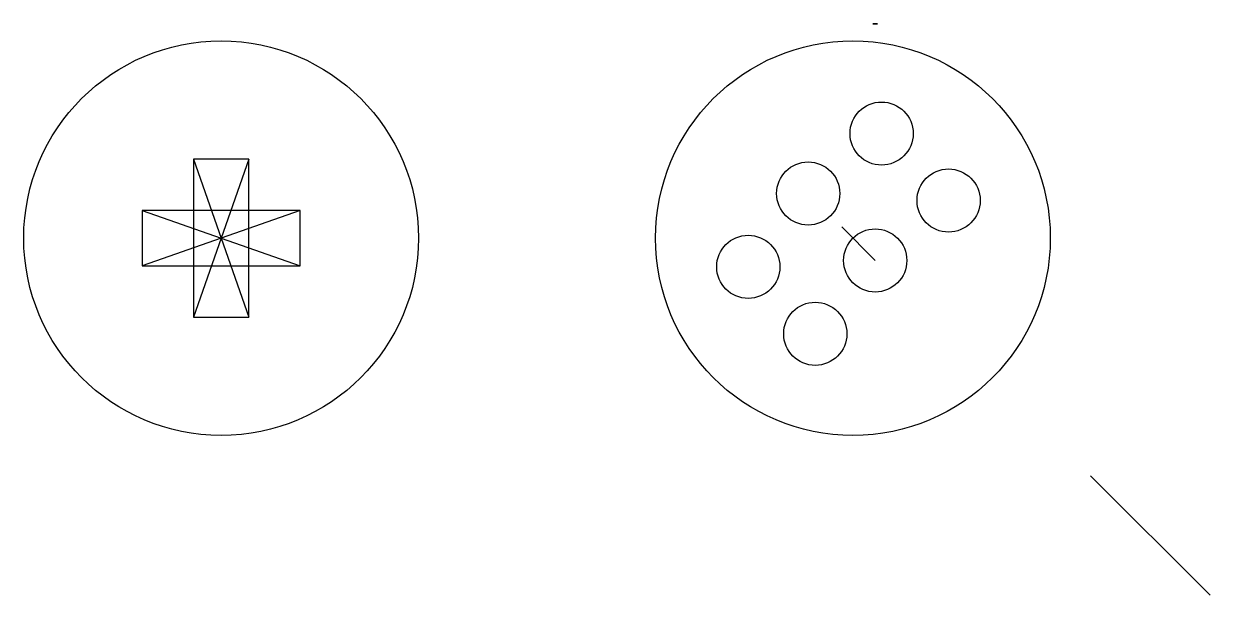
# Model space of a CAD drawing. Header units: inches. Extents: x -7.51 to 0, y 0 to 3.62.
import ezdxf

# ---------------------------------------------------------------- set-up
doc = ezdxf.new("R2010")
doc.units = ezdxf.units.IN
doc.layers.get('0').update_dxf_attribs({"linetype": 'CONTINUOUS'})

msp = doc.modelspace()

# ---------------------------------------------------------------- linework, layer by layer
for p, q in [((-6.0877, 2.7627), (-6.4377, 2.7627)), ((-6.4377, 2.7627), (-6.4377, 1.7627)), ((-6.0877, 2.7627), (-6.4377, 1.7627)), ((-6.4377, 2.7627), (-6.0877, 1.7627)), ((-6.0877, 1.7627), (-6.0877, 2.7627)), ((-5.7627, 2.4377), (-6.7627, 2.4377)), ((-6.7627, 2.4377), (-6.7627, 2.0877)), ((-5.7627, 2.4377), (-6.7627, 2.0877)), ((-6.7627, 2.4377), (-5.7627, 2.0877)), ((-5.7627, 2.0877), (-5.7627, 2.4377)), ((-2.1213, 2.1213), (-2.3335, 2.3335)), ((-6.7627, 2.0877), (-5.7627, 2.0877)), ((-6.4377, 1.7627), (-6.0877, 1.7627)), ((0, 0), (-0.7575, 0.7575))]:
    msp.add_line(p, q)
msp.add_lwpolyline([(-2.1363, 3.6212), (-2.1063, 3.6212, 0.004998)], format="xyb", close=True)
for centre, radius in [((-6.2627, 2.2627), 1.25), ((-2.2627, 2.2627), 1.25), ((-2.081, 2.9253), 0.2), ((-2.5456, 2.5456), 0.2), ((-1.6568, 2.501), 0.2), ((-2.9253, 2.081), 0.2), ((-2.1213, 2.1213), 0.2), ((-2.501, 1.6568), 0.2)]:
    msp.add_circle(centre, radius)
msp.add_arc((-2.1213, 2.1213), 1.5, 89.42726, 90.57274)

doc.saveas('drawing.dxf')
